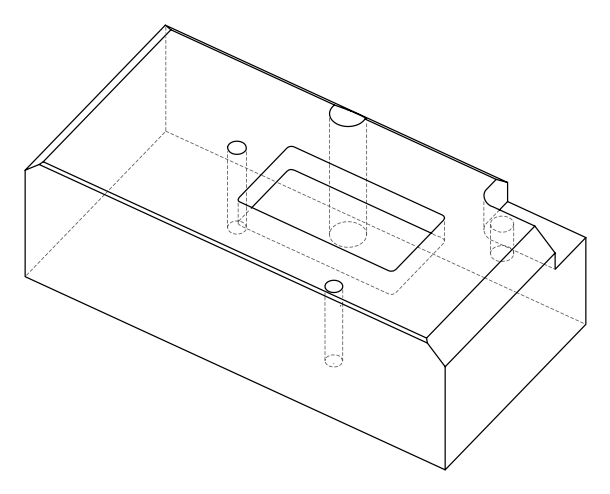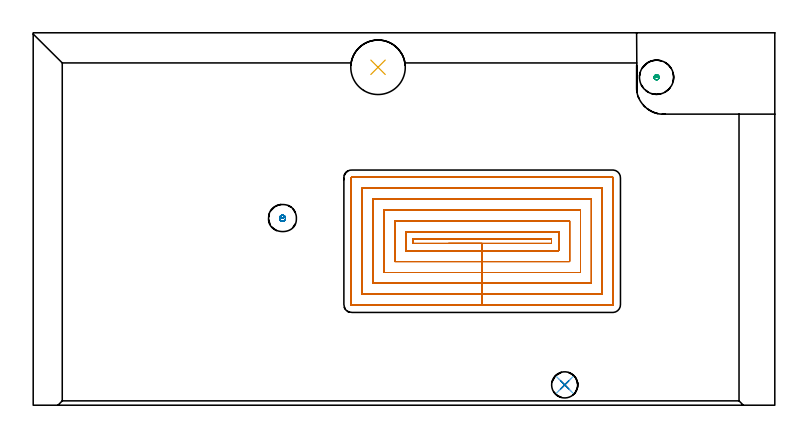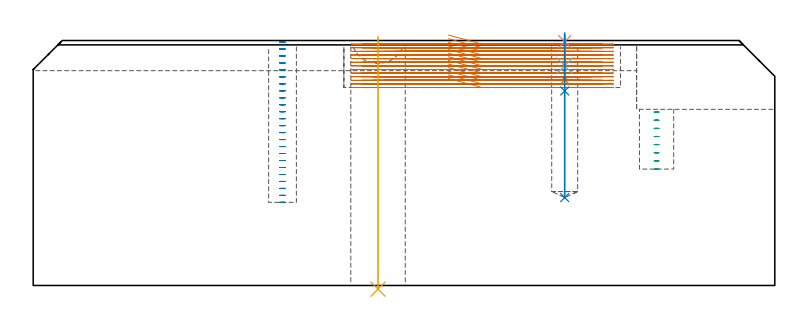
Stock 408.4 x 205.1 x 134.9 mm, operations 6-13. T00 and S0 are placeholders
(PLAN: 13 operations, 9 tool changes, 103.4 min)
(1 AREA_MILL | FG_CHAMFER_SURFACE | UGT0205_001 | 3.16 min | 1098 mm3)
(2 AREA_MILL_1 | FG_CHAMFER_SURFACE_1 | UGT0205_001 | 9.35 min | 32622 mm3)
(3 AREA_MILL_2 | FG_CHAMFER_SURFACE_2 | UGT0205_001 | 15.49 min | 46739 mm3)
(4 AREA_MILL_3 | FG_CHAMFER_SURFACE_3 | UGT0205_001 | 9.73 min | 24817 mm3)
(5 MILL_CORNER_NOTCH_RECTANGULAR | CORNER_NOTCH_RECTANGULAR | NXT0201_012 | Follow Part, ap 4, ae 75% | 8.19 min | 124915 mm3)
(6 MILL_RECTANGULAR_POCKET | POCKET_RECTANGULAR_STRAIGHT | NXT0201_009 | Follow Part, ap 2, ae 75% | 54.31 min | 308927 mm3)
(7 MILL_BLIND_HOLE_FROM_SOLID_MATERIAL | STEP1POCKET | NXT0201_011 | Spiral | 1.53 min | 16321 mm3)
(8 MILL_BLIND_HOLE_FROM_SOLID_MATERIAL_1 | STEP1POCKET_1 | NXT0201_012 | Spiral | 0.44 min | 9160 mm3)
(9 SPOT_DRILL | STEP1POCKET_2 | NXT0321_9005460120000 | 0.03 min | 13 mm3)
(10 INDEXABLE_INSERT_DRILL_THROUGH_HOLE_FROM_SOLID | STEP1HOLE | NXT0302_031 | 0.56 min | 93853 mm3)
(11 DRILL_BLIND_HOLE_INTO_CENTER | STEP1POCKET_2 | NXT0301_064 | 0.07 min | 823 mm3)
(12 DRILL_TO_ENLARGE_BLIND_HOLE | STEP1POCKET_2 | UGT0301_276 | 0.1 min | 2231 mm3)
(13 GUN_DRILL_BLIND_HOLE | STEP1POCKET_2 | UGT0307_011 | 0.49 min | 10501 mm3)
(TOOL UGT0205_001 | Chamfer Mill 20 x 3 x 45 deg. | D20 FL50 Z2)
(TOOL NXT0201_012 | ENDMILL 16mm [2P460-1600-NA 1630] | D16 FL38 Z6)
(TOOL NXT0201_009 | ENDMILL 8mm [2P460-0800-NA 1630] | D8 FL26 Z6)
(TOOL NXT0201_011 | ENDMILL 12mm [2P460-1200-NA 1630] | D12 FL38 Z6)
(TOOL NXT0321_9005460120000 | NC Spot Drill, 142deg, 12mm, Carbide, Uncoated | D12 PA142 FL30 Z2)
(TOOL NXT0302_031 | Index. Insert Drill 30mm [880-D3000L32-05] | D30 PA176 FL150 Z2)
(TOOL NXT0301_064 | Carbide Drill 9.3mm [860.1-0930-028A1-MM 2214] | D9.3 PA140 FL47 Z2)
(TOOL UGT0301_276 | Twist Drill 14.4 mm | D14.4 PA118 FL114 Z2)
(TOOL UGT0307_011 | Gun Drill 14.3 mm | D14.3 PA130 FL24 Z1)
(OP 6 MILL_RECTANGULAR_POCKET)
G17 G21 G94 G90
T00 M6
G54
G17 G0 G90 X228.618 Y89.1 S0 M3
G43 Z144.9 H1
Z137.9
G94 G1 X247.25 Z132.908 F250.
X285.4 F500.
Y91.5
X209.1
Y89.1
X247.25
Y85.1
X289.4
Y95.5
X205.1
Y85.1
X247.25
Y79.1
X295.4
Y101.5
X199.1
Y79.1
X247.25
Y73.1
X301.4
Y107.5
X193.1
Y73.1
X247.25
Y67.1
X307.4
Y113.5
X187.1
Y67.1
X247.25
Y61.1
X313.4
Y119.5
X181.1
Y61.1
X247.25
Y55.1
X319.2
G3 X319.4 Y55.3 R0.2
G1 Y125.3
G3 X319.2 Y125.5 R0.2
G1 X175.3
G3 X175.1 Y125.3 R0.2
G1 Y55.3
G3 X175.3 Y55.1 R0.2
G1 X247.25
X248.25
G0 X228.618 Y89.1 Z135.908
G1 X247.25 Z130.915 F250.
X285.4 F500.
Y91.5
X209.1
Y89.1
X247.25
Y85.1
X289.4
Y95.5
X205.1
Y85.1
X247.25
Y79.1
X295.4
Y101.5
X199.1
Y79.1
X247.25
Y73.1
X301.4
Y107.5
X193.1
Y73.1
X247.25
Y67.1
X307.4
Y113.5
X187.1
Y67.1
X247.25
Y61.1
X313.4
Y119.5
X181.1
Y61.1
X247.25
Y55.1
X319.2
G3 X319.4 Y55.3 R0.2
G1 Y125.3
G3 X319.2 Y125.5 R0.2
G1 X175.3
G3 X175.1 Y125.3 R0.2
G1 Y55.3
G3 X175.3 Y55.1 R0.2
G1 X247.25
X248.25
G0 X228.618 Y89.1 Z133.915
G1 X247.25 Z128.923 F250.
X285.4 F500.
Y91.5
X209.1
Y89.1
X247.25
Y85.1
X289.4
Y95.5
X205.1
Y85.1
X247.25
Y79.1
X295.4
Y101.5
X199.1
Y79.1
X247.25
Y73.1
X301.4
Y107.5
X193.1
Y73.1
X247.25
Y67.1
X307.4
Y113.5
X187.1
Y67.1
X247.25
Y61.1
X313.4
Y119.5
X181.1
Y61.1
X247.25
Y55.1
X319.2
G3 X319.4 Y55.3 R0.2
G1 Y125.3
G3 X319.2 Y125.5 R0.2
G1 X175.3
G3 X175.1 Y125.3 R0.2
G1 Y55.3
G3 X175.3 Y55.1 R0.2
G1 X247.25
X248.25
G0 X228.618 Y89.1 Z131.923
G1 X247.25 Z126.931 F250.
X285.4 F500.
Y91.5
X209.1
Y89.1
X247.25
Y85.1
X289.4
Y95.5
X205.1
Y85.1
X247.25
Y79.1
X295.4
Y101.5
X199.1
Y79.1
X247.25
Y73.1
X301.4
Y107.5
X193.1
Y73.1
X247.25
Y67.1
X307.4
Y113.5
X187.1
Y67.1
X247.25
Y61.1
X313.4
Y119.5
X181.1
Y61.1
X247.25
Y55.1
X319.2
G3 X319.4 Y55.3 R0.2
G1 Y125.3
G3 X319.2 Y125.5 R0.2
G1 X175.3
G3 X175.1 Y125.3 R0.2
G1 Y55.3
G3 X175.3 Y55.1 R0.2
G1 X247.25
X248.25
G0 X228.618 Y89.1 Z129.931
G1 X247.25 Z124.938 F250.
X285.4 F500.
Y91.5
X209.1
Y89.1
X247.25
Y85.1
X289.4
Y95.5
X205.1
Y85.1
X247.25
Y79.1
X295.4
Y101.5
X199.1
Y79.1
X247.25
Y73.1
X301.4
Y107.5
X193.1
Y73.1
X247.25
Y67.1
X307.4
Y113.5
X187.1
Y67.1
X247.25
Y61.1
X313.4
Y119.5
X181.1
Y61.1
X247.25
Y55.1
X319.2
G3 X319.4 Y55.3 R0.2
G1 Y125.3
G3 X319.2 Y125.5 R0.2
G1 X175.3
G3 X175.1 Y125.3 R0.2
G1 Y55.3
G3 X175.3 Y55.1 R0.2
G1 X247.25
X248.25
G0 X228.618 Y89.1 Z127.938
G1 X247.25 Z122.946 F250.
X285.4 F500.
Y91.5
X209.1
Y89.1
X247.25
Y85.1
X289.4
Y95.5
X205.1
Y85.1
X247.25
Y79.1
X295.4
Y101.5
X199.1
Y79.1
X247.25
Y73.1
X301.4
Y107.5
X193.1
Y73.1
X247.25
Y67.1
X307.4
Y113.5
X187.1
Y67.1
X247.25
Y61.1
X313.4
Y119.5
X181.1
Y61.1
X247.25
Y55.1
X319.2
G3 X319.4 Y55.3 R0.2
G1 Y125.3
G3 X319.2 Y125.5 R0.2
G1 X175.3
G3 X175.1 Y125.3 R0.2
G1 Y55.3
G3 X175.3 Y55.1 R0.2
G1 X247.25
X248.25
G0 X228.618 Y89.1 Z125.946
G1 X247.25 Z120.954 F250.
X285.4 F500.
Y91.5
X209.1
Y89.1
X247.25
Y85.1
X289.4
Y95.5
X205.1
Y85.1
X247.25
Y79.1
X295.4
Y101.5
X199.1
Y79.1
X247.25
Y73.1
X301.4
Y107.5
X193.1
Y73.1
X247.25
Y67.1
X307.4
Y113.5
X187.1
Y67.1
X247.25
Y61.1
X313.4
Y119.5
X181.1
Y61.1
X247.25
Y55.1
X319.2
G3 X319.4 Y55.3 R0.2
G1 Y125.3
G3 X319.2 Y125.5 R0.2
G1 X175.3
G3 X175.1 Y125.3 R0.2
G1 Y55.3
G3 X175.3 Y55.1 R0.2
G1 X247.25
X248.25
G0 X228.618 Y89.1 Z123.954
G1 X247.25 Z118.962 F250.
X285.4 F500.
Y91.5
X209.1
Y89.1
X247.25
Y85.1
X289.4
Y95.5
X205.1
Y85.1
X247.25
Y79.1
X295.4
Y101.5
X199.1
Y79.1
X247.25
Y73.1
X301.4
Y107.5
X193.1
Y73.1
X247.25
Y67.1
X307.4
Y113.5
X187.1
Y67.1
X247.25
Y61.1
X313.4
Y119.5
X181.1
Y61.1
X247.25
Y55.1
X319.2
G3 X319.4 Y55.3 R0.2
G1 Y125.3
G3 X319.2 Y125.5 R0.2
G1 X175.3
G3 X175.1 Y125.3 R0.2
G1 Y55.3
G3 X175.3 Y55.1 R0.2
G1 X247.25
X248.25
G0 X228.618 Y89.1 Z121.962
G1 X247.25 Z116.969 F250.
X285.4 F500.
Y91.5
X209.1
Y89.1
X247.25
Y85.1
X289.4
Y95.5
X205.1
Y85.1
X247.25
Y79.1
X295.4
Y101.5
X199.1
Y79.1
X247.25
Y73.1
X301.4
Y107.5
X193.1
Y73.1
X247.25
Y67.1
X307.4
Y113.5
X187.1
Y67.1
X247.25
Y61.1
X313.4
Y119.5
X181.1
Y61.1
X247.25
Y55.1
X319.2
G3 X319.4 Y55.3 R0.2
G1 Y125.3
G3 X319.2 Y125.5 R0.2
G1 X175.3
G3 X175.1 Y125.3 R0.2
G1 Y55.3
G3 X175.3 Y55.1 R0.2
G1 X247.25
X248.25
G0 X228.618 Y89.1 Z119.969
G1 X247.25 Z114.977 F250.
X285.4 F500.
Y91.5
X209.1
Y89.1
X247.25
Y85.1
X289.4
Y95.5
X205.1
Y85.1
X247.25
Y79.1
X295.4
Y101.5
X199.1
Y79.1
X247.25
Y73.1
X301.4
Y107.5
X193.1
Y73.1
X247.25
Y67.1
X307.4
Y113.5
X187.1
Y67.1
X247.25
Y61.1
X313.4
Y119.5
X181.1
Y61.1
X247.25
Y55.1
X319.2
G3 X319.4 Y55.3 R0.2
G1 Y125.3
G3 X319.2 Y125.5 R0.2
G1 X175.3
G3 X175.1 Y125.3 R0.2
G1 Y55.3
G3 X175.3 Y55.1 R0.2
G1 X247.25
X248.25
G0 X228.618 Y89.1 Z117.977
G1 X247.25 Z112.985 F250.
X285.4 F500.
Y91.5
X209.1
Y89.1
X247.25
Y85.1
X289.4
Y95.5
X205.1
Y85.1
X247.25
Y79.1
X295.4
Y101.5
X199.1
Y79.1
X247.25
Y73.1
X301.4
Y107.5
X193.1
Y73.1
X247.25
Y67.1
X307.4
Y113.5
X187.1
Y67.1
X247.25
Y61.1
X313.4
Y119.5
X181.1
Y61.1
X247.25
Y55.1
X319.2
G3 X319.4 Y55.3 R0.2
G1 Y125.3
G3 X319.2 Y125.5 R0.2
G1 X175.3
G3 X175.1 Y125.3 R0.2
G1 Y55.3
G3 X175.3 Y55.1 R0.2
G1 X247.25
X248.25
G0 X228.618 Y89.1 Z115.985
G1 X247.25 Z110.992 F250.
X285.4 F500.
Y91.5
X209.1
Y89.1
X247.25
Y85.1
X289.4
Y95.5
X205.1
Y85.1
X247.25
Y79.1
X295.4
Y101.5
X199.1
Y79.1
X247.25
Y73.1
X301.4
Y107.5
X193.1
Y73.1
X247.25
Y67.1
X307.4
Y113.5
X187.1
Y67.1
X247.25
Y61.1
X313.4
Y119.5
X181.1
Y61.1
X247.25
Y55.1
X319.2
G3 X319.4 Y55.3 R0.2
G1 Y125.3
G3 X319.2 Y125.5 R0.2
G1 X175.3
G3 X175.1 Y125.3 R0.2
G1 Y55.3
G3 X175.3 Y55.1 R0.2
G1 X247.25
X248.25
G0 X228.618 Y89.1 Z113.992
G1 X247.25 Z109. F250.
X285.4 F500.
Y91.5
X209.1
Y89.1
X247.25
Y85.1
X289.4
Y95.5
X205.1
Y85.1
X247.25
Y79.1
X295.4
Y101.5
X199.1
Y79.1
X247.25
Y73.1
X301.4
Y107.5
X193.1
Y73.1
X247.25
Y67.1
X307.4
Y113.5
X187.1
Y67.1
X247.25
Y61.1
X313.4
Y119.5
X181.1
Y61.1
X247.25
Y55.1
X319.2
G3 X319.4 Y55.3 R0.2
G1 Y125.3
G3 X319.2 Y125.5 R0.2
G1 X175.3
G3 X175.1 Y125.3 R0.2
G1 Y55.3
G3 X175.3 Y55.1 R0.2
G1 X247.25
X248.25
G0 Z144.9
M5
M2
(OP 7 MILL_BLIND_HOLE_FROM_SOLID_MATERIAL)
G17 G21 G94 G90
T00 M6
G54
G17 G0 G90 X137.3 Y103. S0 M3
G43 Z144.9 H1
Z134.063
G94 G3 X138.06 Y103.89 R0.77 F250.
X137.042 Y104.63 R0.89
X135.67 Y102.742 R1.65
X137.042 Y104.63 R-1.65
X136.356 Y103.686 R0.825
X137.3 Y103. R0.825
G0 Z130.225
G3 X138.06 Y103.89 R0.77
X137.042 Y104.63 R0.89
X135.67 Y102.742 R1.65
X137.042 Y104.63 R-1.65
X136.356 Y103.686 R0.825
X137.3 Y103. R0.825
G0 Z126.388
G3 X138.06 Y103.89 R0.77
X137.042 Y104.63 R0.89
X135.67 Y102.742 R1.65
X137.042 Y104.63 R-1.65
X136.356 Y103.686 R0.825
X137.3 Y103. R0.825
G0 Z122.55
G3 X138.06 Y103.89 R0.77
X137.042 Y104.63 R0.89
X135.67 Y102.742 R1.65
X137.042 Y104.63 R-1.65
X136.356 Y103.686 R0.825
X137.3 Y103. R0.825
G0 Z118.713
G3 X138.06 Y103.89 R0.77
X137.042 Y104.63 R0.89
X135.67 Y102.742 R1.65
X137.042 Y104.63 R-1.65
X136.356 Y103.686 R0.825
X137.3 Y103. R0.825
G0 Z114.875
G3 X138.06 Y103.89 R0.77
X137.042 Y104.63 R0.89
X135.67 Y102.742 R1.65
X137.042 Y104.63 R-1.65
X136.356 Y103.686 R0.825
X137.3 Y103. R0.825
G0 Z111.038
G3 X138.06 Y103.89 R0.77
X137.042 Y104.63 R0.89
X135.67 Y102.742 R1.65
X137.042 Y104.63 R-1.65
X136.356 Y103.686 R0.825
X137.3 Y103. R0.825
G0 Z107.2
G3 X138.06 Y103.89 R0.77
X137.042 Y104.63 R0.89
X135.67 Y102.742 R1.65
X137.042 Y104.63 R-1.65
X136.356 Y103.686 R0.825
X137.3 Y103. R0.825
G0 Z103.363
G3 X138.06 Y103.89 R0.77
X137.042 Y104.63 R0.89
X135.67 Y102.742 R1.65
X137.042 Y104.63 R-1.65
X136.356 Y103.686 R0.825
X137.3 Y103. R0.825
G0 Z99.525
G3 X138.06 Y103.89 R0.77
X137.042 Y104.63 R0.89
X135.67 Y102.742 R1.65
X137.042 Y104.63 R-1.65
X136.356 Y103.686 R0.825
X137.3 Y103. R0.825
G0 Z95.688
G3 X138.06 Y103.89 R0.77
X137.042 Y104.63 R0.89
X135.67 Y102.742 R1.65
X137.042 Y104.63 R-1.65
X136.356 Y103.686 R0.825
X137.3 Y103. R0.825
G0 Z91.85
G3 X138.06 Y103.89 R0.77
X137.042 Y104.63 R0.89
X135.67 Y102.742 R1.65
X137.042 Y104.63 R-1.65
X136.356 Y103.686 R0.825
X137.3 Y103. R0.825
G0 Z88.013
G3 X138.06 Y103.89 R0.77
X137.042 Y104.63 R0.89
X135.67 Y102.742 R1.65
X137.042 Y104.63 R-1.65
X136.356 Y103.686 R0.825
X137.3 Y103. R0.825
G0 Z84.175
G3 X138.06 Y103.89 R0.77
X137.042 Y104.63 R0.89
X135.67 Y102.742 R1.65
X137.042 Y104.63 R-1.65
X136.356 Y103.686 R0.825
X137.3 Y103. R0.825
G0 Z80.338
G3 X138.06 Y103.89 R0.77
X137.042 Y104.63 R0.89
X135.67 Y102.742 R1.65
X137.042 Y104.63 R-1.65
X136.356 Y103.686 R0.825
X137.3 Y103. R0.825
G0 Z76.5
G3 X138.06 Y103.89 R0.77
X137.042 Y104.63 R0.89
X135.67 Y102.742 R1.65
X137.042 Y104.63 R-1.65
X136.356 Y103.686 R0.825
X137.3 Y103. R0.825
G0 Z72.663
G3 X138.06 Y103.89 R0.77
X137.042 Y104.63 R0.89
X135.67 Y102.742 R1.65
X137.042 Y104.63 R-1.65
X136.356 Y103.686 R0.825
X137.3 Y103. R0.825
G0 Z68.825
G3 X138.06 Y103.89 R0.77
X137.042 Y104.63 R0.89
X135.67 Y102.742 R1.65
X137.042 Y104.63 R-1.65
X136.356 Y103.686 R0.825
X137.3 Y103. R0.825
G0 Z64.988
G3 X138.06 Y103.89 R0.77
X137.042 Y104.63 R0.89
X135.67 Y102.742 R1.65
X137.042 Y104.63 R-1.65
X136.356 Y103.686 R0.825
X137.3 Y103. R0.825
G0 Z61.15
G3 X138.06 Y103.89 R0.77
X137.042 Y104.63 R0.89
X135.67 Y102.742 R1.65
X137.042 Y104.63 R-1.65
X136.356 Y103.686 R0.825
X137.3 Y103. R0.825
G0 Z57.313
G3 X138.06 Y103.89 R0.77
X137.042 Y104.63 R0.89
X135.67 Y102.742 R1.65
X137.042 Y104.63 R-1.65
X136.356 Y103.686 R0.825
X137.3 Y103. R0.825
G0 Z53.475
G3 X138.06 Y103.89 R0.77
X137.042 Y104.63 R0.89
X135.67 Y102.742 R1.65
X137.042 Y104.63 R-1.65
X136.356 Y103.686 R0.825
X137.3 Y103. R0.825
G0 Z49.638
G3 X138.06 Y103.89 R0.77
X137.042 Y104.63 R0.89
X135.67 Y102.742 R1.65
X137.042 Y104.63 R-1.65
X136.356 Y103.686 R0.825
X137.3 Y103. R0.825
G0 Z45.8
G3 X138.06 Y103.89 R0.77
X137.042 Y104.63 R0.89
X135.67 Y102.742 R1.65
X137.042 Y104.63 R-1.65
X136.356 Y103.686 R0.825
X137.3 Y103. R0.825
G0 Z144.9
M5
M2
(OP 8 MILL_BLIND_HOLE_FROM_SOLID_MATERIAL_1)
G17 G21 G94 G90
T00 M6
G54
G17 G0 G90 X343.3 Y180.6 S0 M3
G43 Z144.9 H1
Z95.513
G94 G3 X344. Y181.3 R0.7 F250.
X343.3 Y182. R0.7
X341.9 Y180.6 R1.4
X343.3 Y182. R-1.4
X342.6 Y181.3 R0.7
X343.3 Y180.6 R0.7
G0 Z91.025
G3 X344. Y181.3 R0.7
X343.3 Y182. R0.7
X341.9 Y180.6 R1.4
X343.3 Y182. R-1.4
X342.6 Y181.3 R0.7
X343.3 Y180.6 R0.7
G0 Z86.538
G3 X344. Y181.3 R0.7
X343.3 Y182. R0.7
X341.9 Y180.6 R1.4
X343.3 Y182. R-1.4
X342.6 Y181.3 R0.7
X343.3 Y180.6 R0.7
G0 Z82.05
G3 X344. Y181.3 R0.7
X343.3 Y182. R0.7
X341.9 Y180.6 R1.4
X343.3 Y182. R-1.4
X342.6 Y181.3 R0.7
X343.3 Y180.6 R0.7
G0 Z77.563
G3 X344. Y181.3 R0.7
X343.3 Y182. R0.7
X341.9 Y180.6 R1.4
X343.3 Y182. R-1.4
X342.6 Y181.3 R0.7
X343.3 Y180.6 R0.7
G0 Z73.075
G3 X344. Y181.3 R0.7
X343.3 Y182. R0.7
X341.9 Y180.6 R1.4
X343.3 Y182. R-1.4
X342.6 Y181.3 R0.7
X343.3 Y180.6 R0.7
G0 Z68.588
G3 X344. Y181.3 R0.7
X343.3 Y182. R0.7
X341.9 Y180.6 R1.4
X343.3 Y182. R-1.4
X342.6 Y181.3 R0.7
X343.3 Y180.6 R0.7
G0 Z64.1
G3 X344. Y181.3 R0.7
X343.3 Y182. R0.7
X341.9 Y180.6 R1.4
X343.3 Y182. R-1.4
X342.6 Y181.3 R0.7
X343.3 Y180.6 R0.7
G0 Z144.9
M5
M2
(OP 9 SPOT_DRILL)
G17 G21 G94 G90
T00 M6
G54
G17 G0 G90 X292.7 Y11.2 S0 M3
G43 Z144.9 H0
G94 G81 G98 Z134.285 F250. R137.9
G80
M5
M2
(OP 10 INDEXABLE_INSERT_DRILL_THROUGH_HOLE_FROM_SOLID)
G17 G21 G94 G90
T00 M6
G54
G17 G0 G90 X189.9 Y186.1 S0 M3
G43 Z144.9 H1
G94 G81 G98 Z-2.024 F250. R136.9
G80
M5
M2
(OP 11 DRILL_BLIND_HOLE_INTO_CENTER)
G17 G21 G94 G90
T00 M6
G54
G17 G0 G90 X292.7 Y11.2 S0 M3
G43 Z144.9 H1
G94 G81 G98 Z120.95 F250. R136.9
G80
M5
M2
(OP 12 DRILL_TO_ENLARGE_BLIND_HOLE)
G17 G21 G94 G90
T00 M6
G54
G17 G0 G90 X292.7 Y11.2 S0 M3
G43 Z144.9 H0
G94 G81 G98 Z113.3 F250. R136.9
G80
M5
M2
(OP 13 GUN_DRILL_BLIND_HOLE)
G17 G21 G94 G90
T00 M6
G54
G17 G0 G90 X292.7 Y11.2 M8
G43 Z144.9 H0
Z139.046
S716 M3
G94 G1 Z107.112 F125. M26
G4 X.084
Z48.4 F250.
G4 X.084
G0 Z48.5
M5
M9
Z139.046
Z144.9
M2
